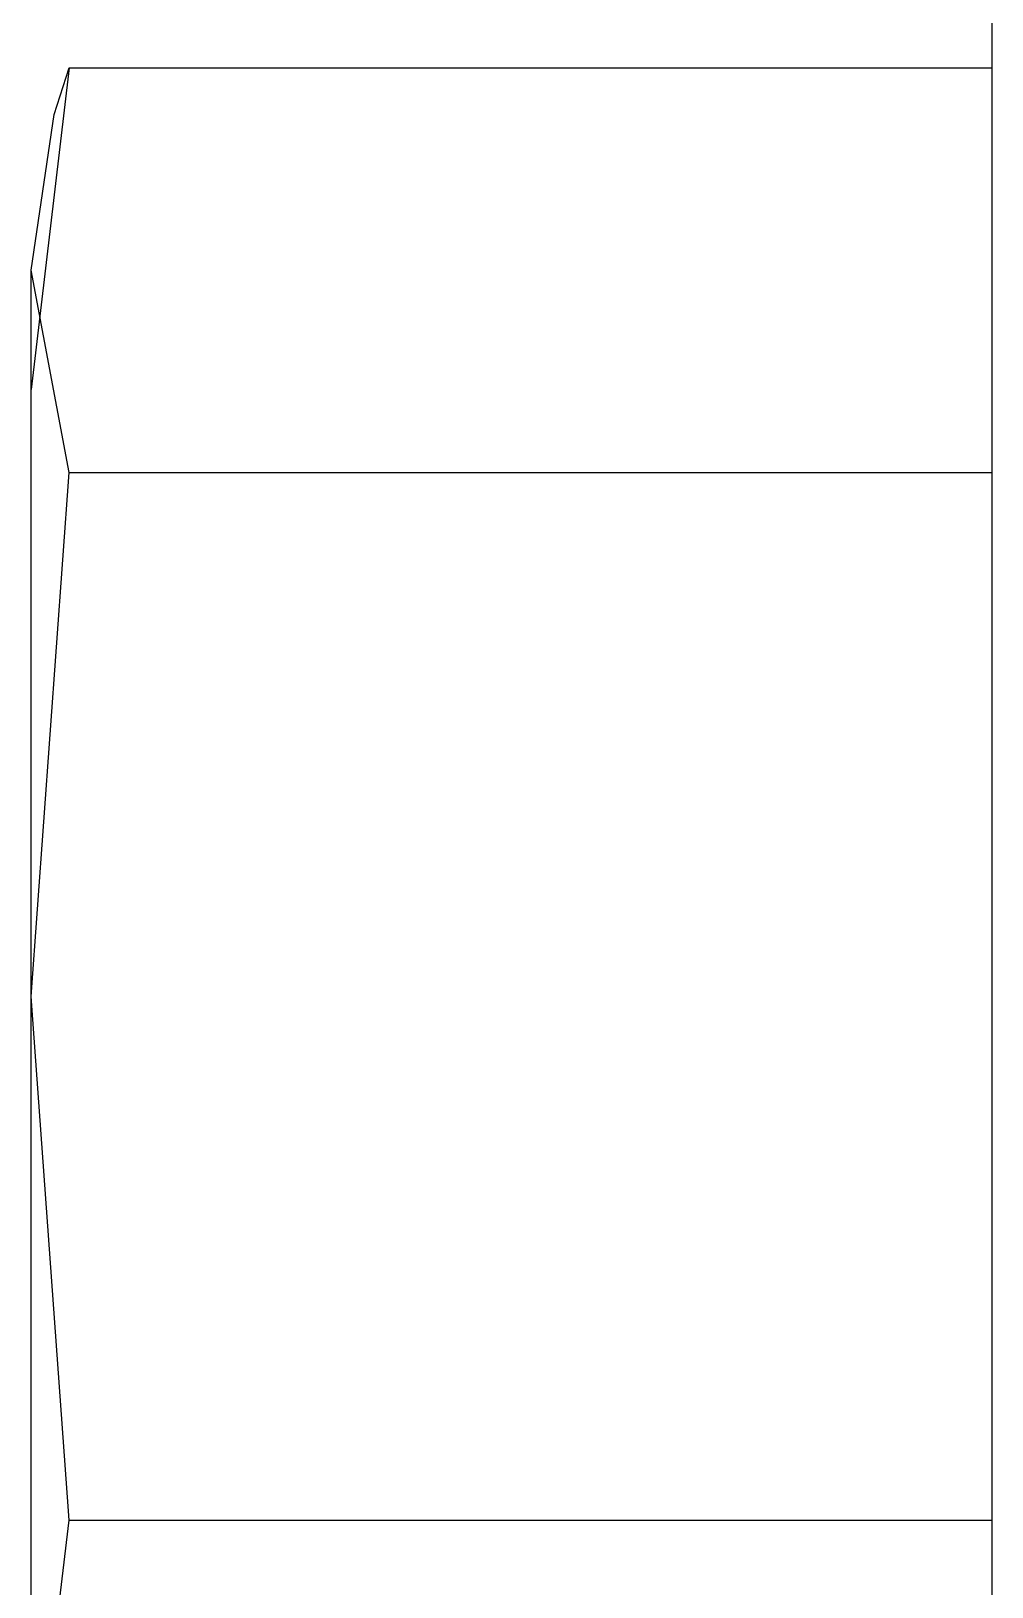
# Model space of a CAD drawing. Extents: x 8 to 102, y 11 to 162.
# Drawn here: x 65.1693 to 65.4643, y 106.2403 to 106.718 of the extents above; entities that cross this region are included whole.
import ezdxf

# ---------------------------------------------------------------- set-up
doc = ezdxf.new("R2010")
doc.units = 0
doc.header["$MEASUREMENT"] = 0
doc.layers.add('TFR-TRI3', color=7, linetype='CONTINUOUS')

msp = doc.modelspace()

# ---------------------------------------------------------------- linework, layer by layer
at = {"layer": 'TFR-TRI3', "color": 2, "linetype": 'CONTINUOUS'}
for p, q in [((65.46434, 106.72127), (65.46434, 106.70099)), ((65.46434, 106.70099), (65.46434, 106.6426)), ((65.46434, 106.6426), (65.46434, 106.55314)), ((65.46434, 106.55314), (65.46434, 106.44341)), ((65.46434, 106.44341), (65.46434, 106.32663)), ((65.46434, 106.32663), (65.46434, 106.2169))]:
    msp.add_line(p, q, dxfattribs=at)
at = {"layer": 'TFR-TRI3', "color": 3, "linetype": 'CONTINUOUS'}
for p, q in [((65.18099, 106.70672), (65.16934, 106.608)), ((65.17643, 106.69241), (65.18099, 106.70672)), ((65.18099, 106.70672), (65.46434, 106.70672)), ((65.16934, 106.6446), (65.17643, 106.69241)), ((65.16934, 106.55602), (65.16934, 106.6446)), ((65.18099, 106.58248), (65.16934, 106.6446)), ((65.16934, 106.42163), (65.18099, 106.58248)), ((65.18099, 106.58248), (65.46434, 106.58248)), ((65.16934, 106.42163), (65.16934, 106.55602)), ((65.16934, 106.27742), (65.16934, 106.42163)), ((65.18099, 106.26078), (65.16934, 106.42163)), ((65.16934, 106.16204), (65.16934, 106.27742)), ((65.16934, 106.16204), (65.18099, 106.26078)), ((65.18099, 106.26078), (65.46434, 106.26078))]:
    msp.add_line(p, q, dxfattribs=at)

doc.saveas('drawing.dxf')
